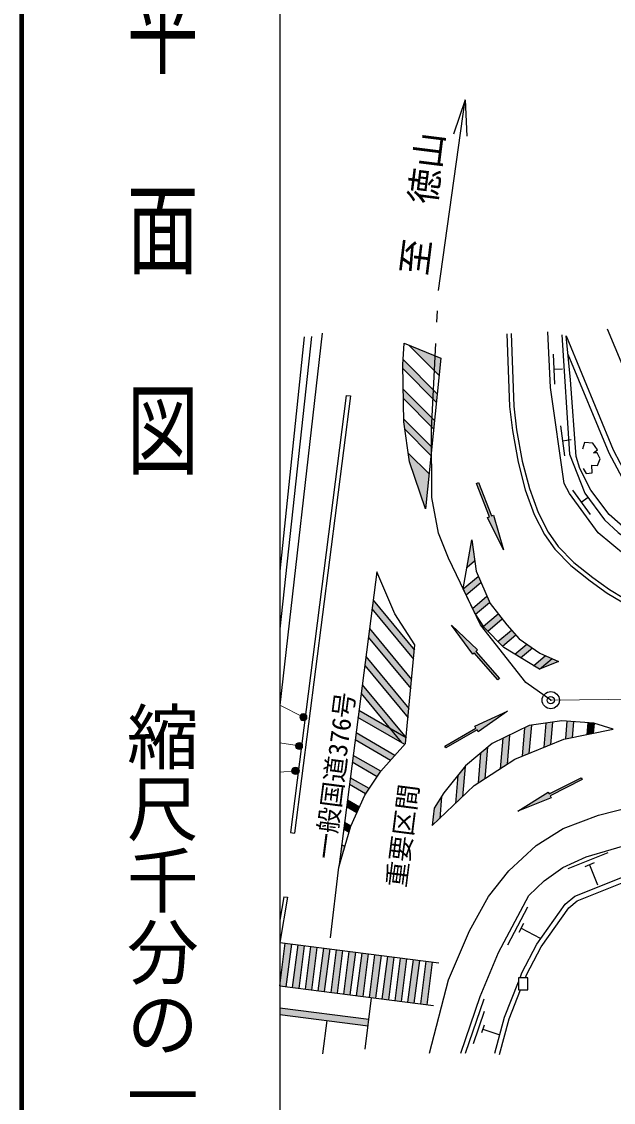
# Model space of a CAD drawing. Units: millimetres at full size, sheet at 1:1000; details may follow other scales. Extents: x 40000 to 680000, y 20000 to 380000.
# Drawn here: x 40000 to 81252, y 263004 to 338374 of the extents above; entities that cross this region are included whole.
import ezdxf
from ezdxf.enums import TextEntityAlignment as Align

# ---------------------------------------------------------------- set-up
doc = ezdxf.new("R2010")
doc.units = ezdxf.units.MM
doc.header["$LTSCALE"] = 1000
doc.header["$PDMODE"] = 32
doc.header["$PDSIZE"] = 500
doc.linetypes.add('CHAIN', pattern=[18.5, 12, -1.5, 3.5, -1.5])
doc.linetypes.add('DASHED', pattern=[7.5, 6, -1.5])
for name, color, linetype, lineweight in [('M-BGD', 7, 'Continuous', 25), ('M-BMK', 2, 'CHAIN', 13), ('M-BMK-SRVR', 3, 'Continuous', 25), ('M-STR-HTXT', 7, 'Continuous', 13), ('M-STR-STRC', 7, 'Continuous', 25), ('M-TTL', 2, 'Continuous', 140), ('M-TTL-BAND', 7, 'Continuous', 25)]:
    doc.layers.add(name, color=color, linetype=linetype, lineweight=lineweight)
doc.layers.add('M-BMK-HTXT', color=7, linetype='Continuous')
doc.layers.add('M-OTRS', color=6, linetype='Continuous')
doc.styles.add('@ＭＳ ゴシック', font='')
doc.styles.add('ＭＳ ゴシック', font='')
doc.styles.get('@ＭＳ ゴシック').set_extended_font_data('@MS Gothic')
doc.styles.get('ＭＳ ゴシック').set_extended_font_data('MS Gothic')

msp = doc.modelspace()

# ---------------------------------------------------------------- hatches: boundary and pattern name
at = {"layer": 'M-STR-HTXT'}
for points in [[(59565, 290107, -0.41421), (59879, 289944, -0.41421), (59716, 289630, -1)], [(59197, 288062, -0.41421), (59546, 288002, -0.41421), (59485, 287653, -1)], [(58902, 286291, -0.41421), (59255, 286319, -0.41421), (59283, 285967, -1)]]:
    msp.add_hatch(color=256, dxfattribs=at).paths.add_polyline_path(points)
at = {"layer": 'M-STR-STRC'}
for points in [[(69222, 314906), (66995, 315810), (69099, 313706)], [(66589, 314802), (66567, 314431), (66572, 314182), (68909, 311845), (68968, 312423)], [(66604, 312737), (66618, 312086), (68720, 309984), (68779, 310562)], [(66649, 310641), (66653, 310475), (66728, 309925), (68530, 308124), (68589, 308701)], [(68399, 306840), (66954, 308286), (67038, 307674), (68150, 304402)], [(73595, 301539), (72899, 303951), (72759, 303897), (71854, 306227), (71714, 306172), (72620, 303842), (72480, 303788)], [(71380, 302237), (71048, 300333), (71578, 300777)], [(72020, 299255), (71832, 299685), (70787, 298808), (70987, 298389)], [(64498, 298032), (64420, 297421), (67321, 293914), (67381, 294548)], [(72625, 297870), (72437, 298300), (71432, 297456), (71565, 297176), (71648, 297050)], [(73505, 296716), (73227, 297069), (72201, 296209), (72274, 296098), (72497, 295870)], [(69968, 296291), (71444, 294261), (71557, 294359), (73202, 292477), (73315, 292576), (71670, 294458), (71783, 294557)], [(64246, 296062), (64167, 295451), (67128, 291873), (67188, 292506)], [(74441, 295608), (74144, 295946), (73198, 295152), (73513, 294830)], [(75612, 294698), (75227, 294962), (74385, 294256), (74789, 294008)], [(63993, 294093), (63915, 293482), (66935, 289831), (66995, 290465)], [(77429, 293748), (76527, 294160), (75688, 293456), (76092, 293208)], [(63740, 292124), (63662, 291512), (65684, 289069), (66802, 288423)], [(63510, 290324), (63448, 289840), (66705, 287960), (66765, 288026), (66802, 288423)], [(73877, 290290), (71599, 289236), (71674, 289106), (69508, 287857), (69583, 287727), (71749, 288976), (71824, 288846)], [(77008, 289516), (76550, 289450), (76403, 287770), (76872, 287965)], [(78466, 289550), (78017, 289585), (77911, 288369), (78371, 288461)], [(79912, 289436), (79900, 289440), (79463, 289474), (79392, 288664), (79852, 288756)], [(63310, 288765), (63248, 288281), (65718, 286855), (66024, 287198)], [(75533, 289303), (75383, 289282), (75066, 289129), (74893, 287144), (75361, 287338)], [(74018, 288624), (73547, 288397), (73361, 286271), (73840, 286580)], [(63110, 287206), (63048, 286723), (64788, 285718), (65040, 286092)], [(72488, 287771), (72000, 287359), (71818, 285278), (72297, 285586)], [(70915, 286431), (70409, 285799), (70238, 283851), (70731, 284322)], [(62910, 285647), (62848, 285164), (63977, 284512), (64229, 284886)], [(74585, 283308), (76914, 284244), (76845, 284378), (79072, 285515), (79004, 285648), (76777, 284512), (76709, 284645)], [(69277, 284337), (68753, 283511), (68621, 282304), (69143, 282803)], [(62710, 284089), (62648, 283605), (63367, 283190), (63551, 283603)], [(62955, 282273), (62510, 282530), (62448, 282046), (62824, 281829)], [(62533, 280842), (62310, 280971), (62110, 279412)], [(58828, 274045), (58382, 274102), (58000, 271126), (58446, 271069)], [(59721, 273930), (59274, 273987), (58893, 271012), (59339, 270955)], [(60613, 273816), (60167, 273873), (59785, 270897), (60232, 270840)], [(61506, 273701), (61060, 273759), (60678, 270783), (61124, 270726)], [(62399, 273587), (61952, 273644), (61571, 270668), (62017, 270611)], [(63291, 273472), (62845, 273530), (62463, 270554), (62910, 270497)], [(64184, 273358), (63738, 273415), (63356, 270440), (63802, 270382)], [(65077, 273243), (64630, 273301), (64249, 270325), (64695, 270268)], [(65969, 273129), (65523, 273186), (65142, 270211), (65588, 270153)], [(66862, 273015), (66416, 273072), (66034, 270096), (66481, 270039)], [(67755, 272900), (67308, 272957), (66927, 269982), (67373, 269924)], [(68647, 272786), (68201, 272843), (67820, 269867), (68266, 269810)], [(58000, 269594), (58000, 269141), (64148, 268352), (64205, 268799)]]:
    msp.add_hatch(color=256, dxfattribs=at).paths.add_polyline_path(points)

# ---------------------------------------------------------------- linework, layer by layer
at = {"layer": 'M-BGD'}
for p, q in [((69060, 319623), (70912, 332913)), ((70912, 332913), (70096, 330523)), ((70912, 332913), (71044, 330391)), ((60962, 316646), (58000, 290702)), ((80814, 316959), (87857, 300042)), ((60213, 316406), (58000, 296019)), ((59685, 316400), (58000, 300048)), ((77059, 315187), (77157, 313089)), ((77108, 314138), (77707, 314166)), ((62618, 312303), (58737, 281830)), ((62926, 312268), (59034, 281790)), ((62618, 312303), (62926, 312268)), ((77555, 310183), (77853, 308104)), ((77704, 309144), (78298, 309229)), ((78393, 305699), (79636, 304006)), ((79015, 304853), (79498, 305208)), ((58737, 281830), (59034, 281790)), ((80860, 280417), (78082, 279285)), ((79908, 279705), (79260, 279441)), ((79584, 279573), (80150, 278184)), ((58271, 277348), (58000, 275700)), ((58539, 277308), (58000, 274151)), ((58271, 277348), (58539, 277308)), ((75269, 276627), (73863, 273978)), ((74995, 275471), (74667, 274853)), ((74831, 275162), (76156, 274459)), ((72225, 270207), (70928, 266422)), ((72249, 269352), (71471, 267082)), ((72235, 268385), (72053, 267855)), ((72144, 268120), (73328, 267715))]:
    msp.add_line(p, q, dxfattribs=at)
at = {"layer": 'M-BGD', "linetype": 'DASHED'}
msp.add_lwpolyline([(76887, 291052), (75145, 292275), (71980, 296305), (69765, 300953), (69053, 302711), (68594, 305178), (68564, 309935), (68989, 318197)], dxfattribs=at)
at = {"layer": 'M-BGD'}
for points in [[(73829, 316608), (74014, 311527), (74211, 309861), (74609, 307654), (75108, 305718), (75731, 304012), (76439, 302617), (77175, 301574), (78289, 300440), (79634, 299371), (80814, 298511), (81851, 297902), (83275, 297321), (84745, 296765), (86203, 296306), (88233, 295828), (89941, 295522), (92691, 295307), (95377, 295254), (98692, 295254), (101721, 295272)], [(74129, 316619), (74313, 311550), (74508, 309906), (74902, 307718), (75395, 305807), (76006, 304132), (76696, 302772), (77406, 301767), (78491, 300664), (79816, 299610), (80979, 298763), (81985, 298171), (83384, 297600), (84843, 297048), (86283, 296595), (88294, 296122), (89979, 295820), (92706, 295607), (95380, 295554), (98691, 295554), (101719, 295572)], [(99299, 303074), (89469, 298310), (84429, 299860), (82092, 301135), (80199, 302731), (78192, 305466), (77828, 306173), (76868, 312858), (76685, 316733)], [(77666, 316528), (78191, 308208), (79263, 305495), (80631, 303626), (81589, 302737), (82957, 301735), (84554, 300777), (86181, 300147), (88188, 299600), (90569, 299123), (99439, 303457), (102452, 304670)], [(101560, 304744), (90572, 299626), (87655, 300073), (85914, 300658), (83792, 301784), (82300, 302808), (80964, 303998), (79691, 305694), (78916, 307215), (78650, 308055), (78269, 313392), (77962, 316455)], [(77962, 316455), (81229, 308505), (85137, 301070)], [(78088, 315194), (80944, 308302), (84664, 301322)], [(79156, 307207), (79360, 306851), (79766, 306915), (79754, 307449), (80148, 307411), (80338, 307881), (80122, 308301), (79855, 308301), (80135, 308504), (79830, 308975), (79245, 309026), (79093, 308568)], [(68428, 266437), (69750, 271544), (71214, 274973), (72541, 277351), (73953, 279159), (75871, 280914), (77741, 282095), (80208, 283037), (85240, 284321), (90033, 284936), (100860, 285100), (114303, 285204), (132907, 285332), (138966, 285475), (145961, 285550), (161837, 286847)], [(70614, 266429), (71972, 270394), (73247, 273457), (75355, 277429), (76428, 278458), (77736, 279389), (79358, 280129), (82843, 281153), (86780, 282081), (90140, 282497), (94698, 282449), (97350, 285046)], [(74743, 271695), (74881, 272042), (75912, 274040), (77889, 276823), (78558, 277374), (81994, 278747), (85189, 279563), (88999, 280131), (91460, 280297), (92462, 280343)], [(75120, 271695), (75200, 271897), (76212, 273857), (78148, 276582), (78738, 277069), (82103, 278413), (85258, 279219), (89037, 279783), (91480, 279947), (92462, 279993)], [(72985, 266425), (73654, 268944), (74632, 271415)], [(73323, 266335), (73987, 268834), (74783, 270845)]]:
    msp.add_lwpolyline(points, dxfattribs=at)
msp.add_lwpolyline([(74632, 270845), (75282, 270845), (75282, 271695), (74632, 271695)], close=True, dxfattribs=at)
at = {"layer": 'M-BMK'}
msp.add_lwpolyline([(76887, 291052), (178037, 292299), (277528, 293259), (377284, 293962), (476719, 294826), (524105, 295284), (576646, 296899)], dxfattribs=at)
at = {"layer": 'M-BMK-SRVR'}
msp.add_circle((76887, 291052), 600, dxfattribs=at)
at = {"layer": 'M-OTRS'}
msp.add_point((76887, 291052), dxfattribs=at)
at = {"layer": 'M-STR-HTXT'}
for p, q in [((59641, 289869), (58000, 290702)), ((59341, 287858), (58000, 288077)), ((59093, 286129), (58000, 286030))]:
    msp.add_line(p, q, dxfattribs=at)
for centre in [(59641, 289869), (59341, 287858)]:
    msp.add_circle(centre, 250, dxfattribs=at)
at = {"layer": 'M-STR-STRC'}
for p, q in [((69099, 313706), (66995, 315810)), ((68968, 312423), (66589, 314802)), ((68909, 311845), (66572, 314182)), ((68779, 310562), (66604, 312737)), ((68720, 309984), (66618, 312086)), ((68589, 308701), (66649, 310641)), ((68530, 308124), (66728, 309925)), ((68399, 306840), (66954, 308286)), ((71048, 300333), (71578, 300777)), ((70787, 298808), (71832, 299685)), ((70987, 298389), (72020, 299255)), ((64498, 298032), (67381, 294548)), ((71432, 297456), (72437, 298300)), ((71648, 297050), (72625, 297870)), ((64420, 297421), (67321, 293914)), ((72201, 296209), (73227, 297069)), ((72497, 295870), (73505, 296716)), ((64167, 295451), (67128, 291873)), ((64246, 296062), (67188, 292506)), ((73198, 295152), (74144, 295946)), ((73513, 294830), (74441, 295608)), ((74385, 294256), (75227, 294962)), ((74789, 294008), (75612, 294698)), ((63993, 294093), (66995, 290465)), ((75688, 293456), (76527, 294160)), ((76092, 293208), (76980, 293953)), ((63915, 293482), (66935, 289831)), ((63740, 292124), (66802, 288423)), ((63662, 291512), (66455, 288136)), ((66802, 288423), (63510, 290324)), ((66705, 287960), (63448, 289840)), ((76550, 289450), (76403, 287770)), ((77008, 289516), (76872, 287965)), ((78017, 289585), (77911, 288369)), ((78466, 289550), (78371, 288461)), ((79463, 289474), (79392, 288664)), ((79912, 289436), (79852, 288756)), ((66024, 287198), (63310, 288765)), ((75066, 289129), (74893, 287144)), ((75533, 289303), (75361, 287338)), ((65718, 286855), (63248, 288281)), ((73547, 288397), (73361, 286271)), ((74018, 288624), (73840, 286580)), ((65040, 286092), (63110, 287206)), ((72000, 287359), (71818, 285278)), ((72488, 287771), (72297, 285586)), ((64788, 285718), (63048, 286723)), ((70915, 286431), (70731, 284322)), ((70409, 285799), (70238, 283851)), ((63977, 284512), (62848, 285164)), ((64229, 284886), (62910, 285647)), ((69277, 284337), (69143, 282803)), ((63367, 283190), (62648, 283605)), ((63551, 283603), (62710, 284089)), ((62824, 281829), (62448, 282046)), ((62956, 282272), (62510, 282530)), ((62533, 280842), (62310, 280971)), ((58000, 274151), (69094, 272728)), ((58000, 271126), (58382, 274102)), ((58446, 271069), (58828, 274045)), ((58893, 271012), (59274, 273987)), ((59339, 270955), (59721, 273930)), ((59785, 270897), (60167, 273873)), ((60232, 270840), (60613, 273816)), ((60678, 270783), (61060, 273759)), ((61124, 270726), (61506, 273701)), ((61571, 270668), (61952, 273644)), ((62017, 270611), (62399, 273587)), ((62463, 270554), (62845, 273530)), ((62910, 270497), (63291, 273472)), ((63356, 270440), (63738, 273415)), ((63802, 270382), (64184, 273358)), ((64249, 270325), (64630, 273301)), ((64695, 270268), (65077, 273243)), ((65142, 270211), (65523, 273186)), ((65588, 270153), (65969, 273129)), ((66034, 270096), (66416, 273072)), ((66481, 270039), (66862, 273015)), ((66927, 269982), (67308, 272957)), ((67373, 269924), (67755, 272900)), ((67820, 269867), (68201, 272843)), ((68266, 269810), (68647, 272786)), ((58000, 271126), (68712, 269753)), ((63938, 266716), (64399, 270306)), ((58000, 269594), (64205, 268799)), ((58000, 269141), (64148, 268352)), ((61003, 266399), (61300, 268718))]:
    msp.add_line(p, q, dxfattribs=at)
for points in [[(68150, 304402), (67038, 307674), (66653, 310475), (66567, 314431), (66659, 315947), (69222, 314906)], [(73595, 301539), (72480, 303788), (72620, 303842), (71714, 306172), (71854, 306227), (72759, 303897), (72899, 303951)], [(71380, 302237), (71677, 300038), (72663, 297785), (73824, 296311), (74677, 295338), (76133, 294341), (77429, 293748), (76092, 293208), (73608, 294732), (72274, 296098), (71565, 297176), (70784, 298816)], [(69968, 296291), (71783, 294557), (71670, 294458), (73315, 292576), (73202, 292477), (71557, 294359), (71444, 294261)], [(73877, 290290), (71824, 288846), (71749, 288976), (69583, 287727), (69508, 287857), (71674, 289106), (71599, 289236)], [(68621, 282304), (71549, 285104), (74393, 286936), (77787, 288345), (81233, 289031), (79900, 289440), (77668, 289612), (75383, 289282), (72808, 288041), (70945, 286467), (69439, 284593), (68753, 283511)], [(74585, 283308), (76709, 284645), (76777, 284512), (79004, 285648), (79072, 285515), (76845, 284378), (76914, 284244)]]:
    msp.add_lwpolyline(points, close=True, dxfattribs=at)
msp.add_lwpolyline([(61529, 274473), (62110, 279412), (62952, 282262), (63920, 284427), (65051, 286109), (66765, 288026), (67415, 294909), (66009, 297068), (64751, 300003), (62110, 279412)], dxfattribs=at)
msp.add_circle((59093, 286129), 250, dxfattribs=at)
at = {"layer": 'M-TTL'}
msp.add_line((40000, 380000), (40000, 20000), dxfattribs=at)
at = {"layer": 'M-TTL-BAND'}
msp.add_line((58000, 370000), (58000, 20000), dxfattribs=at)

# ---------------------------------------------------------------- texts
at = {"layer": 'M-BMK-HTXT', "style": 'ＭＳ ゴシック'}
for s, height, rotation, p in [('至\u3000徳山', 1833, 82.871, (68772, 320537)), ('一般国道376号', 1320, 82.659, (62124, 279863)), ('重要区間', 1320, 82.659, (67144, 277892))]:
    msp.add_text(s, height=height, rotation=rotation, dxfattribs=at).set_placement(p, align=Align.BOTTOM_LEFT)
at = {"layer": 'M-TTL-BAND', "style": '@ＭＳ ゴシック', "width": 1.4}
msp.add_text('平  面  図', height=3666, rotation=270, dxfattribs=at).set_placement((49777, 306475), align=Align.MIDDLE_RIGHT)
at = {"layer": 'M-TTL-BAND', "style": '@ＭＳ ゴシック'}
msp.add_text('縮尺千分の一', height=3666, rotation=270, dxfattribs=at).set_placement((49777, 261030), align=Align.MIDDLE_RIGHT)

doc.saveas('drawing.dxf')
